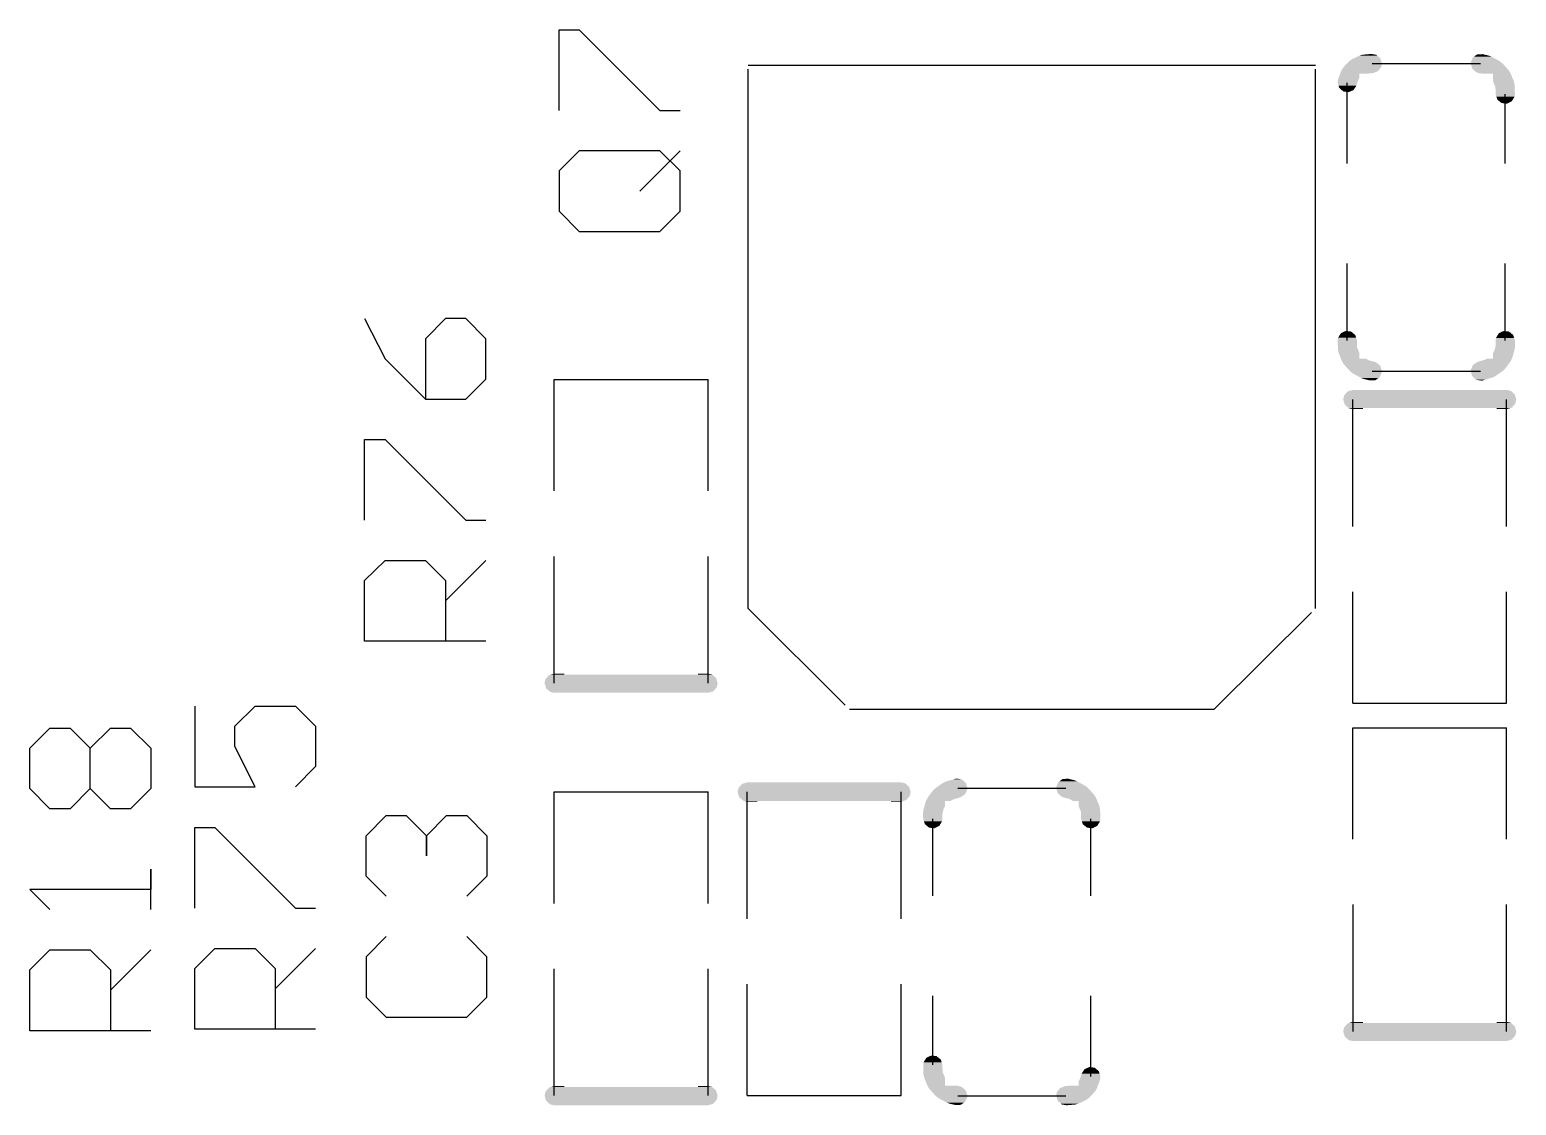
# Model space of a CAD drawing. Extents: x 0 to 3.48, y -0.08 to 2.34.
# Drawn here: x 2.0631 to 2.4497, y 1.2769 to 1.5567 of the extents above; entities that cross this region are included whole.
import ezdxf

# ---------------------------------------------------------------- set-up
doc = ezdxf.new("R2010")
doc.units = 0
doc.layers.add('GTO', color=7, linetype='Continuous')

msp = doc.modelspace()

# ---------------------------------------------------------------- linework, layer by layer
at = {"layer": 'GTO'}
for points in [[(2.2008, 1.5357), (2.2008, 1.5567), (2.206, 1.5567), (2.227, 1.5357), (2.2323, 1.5357)], [(2.24992, 1.54747), (2.39749, 1.54747)], [(2.24992, 1.40611), (2.24992, 1.54642)], [(2.39749, 1.40611), (2.39749, 1.54642)], [(2.41225, 1.54792), (2.44036, 1.54792)], [(2.40576, 1.52191), (2.40576, 1.54291)], [(2.44684, 1.52191), (2.44684, 1.53991)], [(2.227, 1.5252), (2.206, 1.5252), (2.2008, 1.52), (2.2008, 1.5095), (2.206, 1.5042), (2.227, 1.5042), (2.2323, 1.5095), (2.2323, 1.52)], [(2.2218, 1.5147), (2.2323, 1.5252)], [(2.2323, 1.52), (2.227, 1.5252)], [(2.40576, 1.47589), (2.40576, 1.4959)], [(2.44684, 1.47589), (2.44684, 1.4959)], [(2.1502, 1.4816), (2.1555, 1.4711), (2.166, 1.4606), (2.1765, 1.4606), (2.1817, 1.4658), (2.1817, 1.4763), (2.1765, 1.4816), (2.1712, 1.4816), (2.166, 1.4763), (2.166, 1.4606)], [(2.1995, 1.4367), (2.1995, 1.4657)], [(2.1995, 1.4657), (2.2395, 1.4657)], [(2.2395, 1.4367), (2.2395, 1.4657)], [(2.41225, 1.46789), (2.44036, 1.46789)], [(2.4072, 1.4275), (2.4072, 1.4605)], [(2.4472, 1.4275), (2.4472, 1.4605)], [(2.1502, 1.4291), (2.1502, 1.4501), (2.1555, 1.4501), (2.1765, 1.4291), (2.1817, 1.4291)], [(2.1995, 1.3867), (2.1995, 1.4197)], [(2.2395, 1.3867), (2.2395, 1.4197)], [(2.1817, 1.3976), (2.1502, 1.3976), (2.1502, 1.4134), (2.1555, 1.4186), (2.166, 1.4186), (2.1712, 1.4134), (2.1712, 1.3976)], [(2.1712, 1.4081), (2.1817, 1.4186)], [(2.4072, 1.3815), (2.4072, 1.4105)], [(2.4472, 1.3815), (2.4472, 1.4105)], [(2.24992, 1.40611), (2.27521, 1.38098)], [(2.37114, 1.37993), (2.39644, 1.40506)], [(2.106, 1.3807), (2.106, 1.3597), (2.1217, 1.3597), (2.1164, 1.3702), (2.1164, 1.3755), (2.1217, 1.3807), (2.1322, 1.3807), (2.1374, 1.3755), (2.1374, 1.365), (2.1322, 1.3597)], [(2.4072, 1.3815), (2.4472, 1.3815)], [(2.27627, 1.37993), (2.37114, 1.37993)], [(2.0683, 1.354), (2.0631, 1.3593), (2.0631, 1.3698), (2.0683, 1.375), (2.0736, 1.375), (2.0788, 1.3698), (2.0841, 1.375), (2.0893, 1.375), (2.0946, 1.3698), (2.0946, 1.3593), (2.0893, 1.354), (2.0841, 1.354), (2.0788, 1.3593), (2.0736, 1.354), (2.0683, 1.354)], [(2.4072, 1.3461), (2.4072, 1.3751)], [(2.4072, 1.3751), (2.4472, 1.3751)], [(2.4472, 1.3461), (2.4472, 1.3751)], [(2.0788, 1.3593), (2.0788, 1.3698)], [(2.1995, 1.3584), (2.2395, 1.3584)], [(2.1995, 1.3294), (2.1995, 1.3584)], [(2.2395, 1.3294), (2.2395, 1.3584)], [(2.2497, 1.3254), (2.2497, 1.3584)], [(2.2897, 1.3254), (2.2897, 1.3584)], [(2.30445, 1.35942), (2.33256, 1.35942)], [(2.1558, 1.3313), (2.1506, 1.3365), (2.1506, 1.347), (2.1558, 1.3523), (2.161, 1.3523), (2.1663, 1.347), (2.1663, 1.3418), (2.1663, 1.347), (2.1715, 1.3523), (2.1768, 1.3523), (2.182, 1.347), (2.182, 1.3365), (2.1768, 1.3313)], [(2.29796, 1.3314), (2.29796, 1.35141)], [(2.33904, 1.3314), (2.33904, 1.35141)], [(2.106, 1.3282), (2.106, 1.3492), (2.1112, 1.3492), (2.1322, 1.3282), (2.1374, 1.3282)], [(2.0946, 1.3278), (2.0946, 1.3383), (2.0946, 1.333), (2.0631, 1.333), (2.0683, 1.3278)], [(2.4072, 1.3291), (2.4072, 1.2961)], [(2.4472, 1.2961), (2.4472, 1.3291)], [(2.1558, 1.3208), (2.1506, 1.3155), (2.1506, 1.305), (2.1558, 1.2998), (2.1768, 1.2998), (2.182, 1.305), (2.182, 1.3155), (2.1768, 1.3208)], [(2.0946, 1.2963), (2.0631, 1.2963), (2.0631, 1.3121), (2.0683, 1.3173), (2.0788, 1.3173), (2.0841, 1.3121), (2.0841, 1.2963)], [(2.0841, 1.3068), (2.0946, 1.3173)], [(2.1374, 1.2967), (2.106, 1.2967), (2.106, 1.3125), (2.1112, 1.3177), (2.1217, 1.3177), (2.1269, 1.3125), (2.1269, 1.2967)], [(2.1269, 1.3072), (2.1374, 1.3177)], [(2.1995, 1.2794), (2.1995, 1.3124)], [(2.2395, 1.2794), (2.2395, 1.3124)], [(2.2497, 1.2794), (2.2497, 1.3084)], [(2.2897, 1.2794), (2.2897, 1.3084)], [(2.29796, 1.28739), (2.29796, 1.3054)], [(2.33904, 1.28439), (2.33904, 1.3054)], [(2.2497, 1.2794), (2.2897, 1.2794)], [(2.30445, 1.27938), (2.33256, 1.27938)]]:
    msp.add_lwpolyline(points, dxfattribs=at)
for points in [[(2.40977, 1.5502), (2.41202, 1.5504), (2.41322, 1.5502), (2.41202, 1.5504)], [(2.43907, 1.54995), (2.43954, 1.55028), (2.4426, 1.54995), (2.44122, 1.55028)], [(2.43954, 1.55028), (2.44094, 1.55035), (2.44122, 1.55028), (2.44094, 1.55035)], [(2.40418, 1.54602), (2.40469, 1.54685), (2.41384, 1.54602), (2.41444, 1.54685)], [(2.40469, 1.54685), (2.40489, 1.54707), (2.41444, 1.54685), (2.4146, 1.54707)], [(2.40489, 1.54707), (2.40567, 1.54792), (2.4146, 1.54707), (2.41475, 1.54792)], [(2.40567, 1.54792), (2.40616, 1.54844), (2.41475, 1.54792), (2.41459, 1.54844)], [(2.40616, 1.54844), (2.40691, 1.54899), (2.41459, 1.54844), (2.41443, 1.54899)], [(2.40691, 1.54899), (2.40746, 1.54926), (2.41443, 1.54899), (2.41436, 1.54926)], [(2.40746, 1.54926), (2.40891, 1.54996), (2.41436, 1.54926), (2.41356, 1.54996)], [(2.40891, 1.54996), (2.40972, 1.55018), (2.41356, 1.54996), (2.4133, 1.55018)], [(2.40972, 1.55018), (2.40977, 1.5502), (2.4133, 1.55018), (2.41322, 1.5502)], [(2.43786, 1.54799), (2.43787, 1.54817), (2.44607, 1.54799), (2.44583, 1.54817)], [(2.43786, 1.54792), (2.43786, 1.54799), (2.44614, 1.54792), (2.44607, 1.54799)], [(2.43825, 1.54657), (2.43786, 1.54792), (2.44736, 1.54657), (2.44614, 1.54792)], [(2.43787, 1.54817), (2.438, 1.5485), (2.44583, 1.54817), (2.44542, 1.5485)], [(2.438, 1.5485), (2.4384, 1.54947), (2.44542, 1.5485), (2.44365, 1.54947)], [(2.4387, 1.54618), (2.43825, 1.54657), (2.44772, 1.54618), (2.44736, 1.54657)], [(2.4384, 1.54947), (2.43874, 1.54971), (2.44365, 1.54947), (2.44322, 1.54971)], [(2.43874, 1.54971), (2.43907, 1.54995), (2.44322, 1.54971), (2.4426, 1.54995)], [(2.40326, 1.54291), (2.40328, 1.54322), (2.40836, 1.54291), (2.40847, 1.54322)], [(2.40336, 1.54258), (2.40326, 1.54291), (2.40824, 1.54258), (2.40836, 1.54291)], [(2.40328, 1.54322), (2.40331, 1.54348), (2.40847, 1.54322), (2.40857, 1.54348)], [(2.40331, 1.54348), (2.40339, 1.54382), (2.40857, 1.54348), (2.40869, 1.54382)], [(2.40348, 1.54217), (2.40336, 1.54258), (2.40815, 1.54217), (2.40824, 1.54258)], [(2.40339, 1.54382), (2.40345, 1.54404), (2.4087, 1.54382), (2.4089, 1.54404)], [(2.40339, 1.54382), (2.40339, 1.54382), (2.40869, 1.54382), (2.4087, 1.54382)], [(2.40345, 1.54404), (2.40346, 1.54407), (2.4089, 1.54404), (2.40893, 1.54407)], [(2.40346, 1.54407), (2.4039, 1.54527), (2.40893, 1.54407), (2.40893, 1.54527)], [(2.4039, 1.54528), (2.40396, 1.54543), (2.41086, 1.54528), (2.41248, 1.54543)], [(2.40396, 1.54543), (2.40415, 1.54594), (2.41248, 1.54543), (2.41378, 1.54594)], [(2.40415, 1.54594), (2.40418, 1.54602), (2.41378, 1.54594), (2.41384, 1.54602)], [(2.4393, 1.54565), (2.4387, 1.54618), (2.44805, 1.54565), (2.44772, 1.54618)], [(2.43977, 1.54548), (2.4393, 1.54565), (2.44815, 1.54548), (2.44805, 1.54565)], [(2.43994, 1.54544), (2.43977, 1.54548), (2.44818, 1.54544), (2.44815, 1.54548)], [(2.44064, 1.54528), (2.43994, 1.54544), (2.44825, 1.54528), (2.44818, 1.54544)], [(2.44368, 1.54323), (2.44368, 1.54527), (2.44909, 1.54323), (2.44825, 1.54527)], [(2.44368, 1.54319), (2.44368, 1.54323), (2.4491, 1.54319), (2.44909, 1.54323)], [(2.44372, 1.54314), (2.44368, 1.54319), (2.44911, 1.54314), (2.4491, 1.54319)], [(2.44404, 1.54235), (2.44372, 1.54314), (2.44928, 1.54235), (2.44911, 1.54314)], [(2.40365, 1.54157), (2.40348, 1.54217), (2.40775, 1.54157), (2.40815, 1.54217)], [(2.4043, 1.541), (2.40365, 1.54157), (2.40737, 1.541), (2.40775, 1.54157)], [(2.40471, 1.54065), (2.4043, 1.541), (2.40657, 1.54065), (2.40737, 1.541)], [(2.40609, 1.54044), (2.40471, 1.54065), (2.40609, 1.54044), (2.40657, 1.54065)], [(2.44407, 1.5423), (2.44404, 1.54235), (2.44928, 1.5423), (2.44928, 1.54235)], [(2.44429, 1.54176), (2.44407, 1.5423), (2.44929, 1.54176), (2.44928, 1.5423)], [(2.44429, 1.54175), (2.44429, 1.54176), (2.44929, 1.54175), (2.44929, 1.54176)], [(2.44434, 1.53998), (2.44429, 1.54175), (2.44934, 1.53998), (2.44929, 1.54175)], [(2.44434, 1.53991), (2.44434, 1.53998), (2.44934, 1.53991), (2.44934, 1.53998)], [(2.44435, 1.53984), (2.44434, 1.53991), (2.44933, 1.53984), (2.44934, 1.53991)], [(2.44453, 1.53927), (2.44435, 1.53984), (2.44925, 1.53927), (2.44933, 1.53984)], [(2.44478, 1.53851), (2.44453, 1.53927), (2.44879, 1.53851), (2.44925, 1.53927)], [(2.44532, 1.53807), (2.44478, 1.53851), (2.44852, 1.53807), (2.44879, 1.53851)], [(2.44587, 1.53763), (2.44532, 1.53807), (2.4476, 1.53763), (2.44852, 1.53807)], [(2.44726, 1.53746), (2.44587, 1.53763), (2.44726, 1.53746), (2.4476, 1.53763)], [(2.40335, 1.47656), (2.40381, 1.47729), (2.40807, 1.47656), (2.40783, 1.47729)], [(2.40381, 1.47729), (2.40409, 1.47774), (2.40783, 1.47729), (2.40727, 1.47774)], [(2.40409, 1.47774), (2.405, 1.47818), (2.40727, 1.47774), (2.40675, 1.47818)], [(2.405, 1.47818), (2.40536, 1.47835), (2.40675, 1.47818), (2.40536, 1.47835)], [(2.44443, 1.47654), (2.4449, 1.4773), (2.44915, 1.47654), (2.4489, 1.4773)], [(2.4449, 1.4773), (2.44517, 1.47773), (2.4489, 1.4773), (2.44837, 1.47773)], [(2.44517, 1.47773), (2.44609, 1.47818), (2.44837, 1.47773), (2.44782, 1.47818)], [(2.44609, 1.47818), (2.44643, 1.47834), (2.44782, 1.47818), (2.44643, 1.47834)], [(2.40326, 1.47589), (2.40327, 1.47596), (2.40826, 1.47589), (2.40826, 1.47596)], [(2.40326, 1.47582), (2.40326, 1.47589), (2.40826, 1.47582), (2.40826, 1.47589)], [(2.40331, 1.47405), (2.40326, 1.47582), (2.40831, 1.47405), (2.40826, 1.47582)], [(2.40327, 1.47596), (2.40335, 1.47656), (2.40826, 1.47596), (2.40807, 1.47656)], [(2.40333, 1.47351), (2.40331, 1.47405), (2.40854, 1.47351), (2.40831, 1.47405)], [(2.40333, 1.47345), (2.40333, 1.47351), (2.40856, 1.47345), (2.40854, 1.47351)], [(2.4035, 1.47266), (2.40333, 1.47345), (2.40888, 1.47266), (2.40856, 1.47345)], [(2.44368, 1.4727), (2.44397, 1.4731), (2.44904, 1.4727), (2.44916, 1.4731)], [(2.44397, 1.47311), (2.44412, 1.47364), (2.44916, 1.47311), (2.4493, 1.47364)], [(2.44397, 1.4731), (2.44397, 1.47311), (2.44916, 1.4731), (2.44916, 1.47311)], [(2.44412, 1.47364), (2.4443, 1.4743), (2.4493, 1.47364), (2.44939, 1.4743)], [(2.4443, 1.4743), (2.44432, 1.47438), (2.44939, 1.4743), (2.44939, 1.47438)], [(2.44432, 1.47438), (2.44438, 1.4746), (2.44939, 1.47438), (2.44939, 1.4746)], [(2.44434, 1.47589), (2.44435, 1.47597), (2.44935, 1.47589), (2.44934, 1.47597)], [(2.44435, 1.47581), (2.44434, 1.47589), (2.44935, 1.47581), (2.44935, 1.47589)], [(2.44435, 1.47597), (2.44443, 1.47654), (2.44934, 1.47597), (2.44915, 1.47654)], [(2.44438, 1.47461), (2.44435, 1.47581), (2.44939, 1.47461), (2.44935, 1.47581)], [(2.44438, 1.4746), (2.44438, 1.47461), (2.44939, 1.4746), (2.44939, 1.47461)], [(2.40351, 1.47261), (2.4035, 1.47266), (2.40893, 1.47261), (2.40888, 1.47266)], [(2.40352, 1.47257), (2.40351, 1.47261), (2.40893, 1.47257), (2.40893, 1.47261)], [(2.40411, 1.47113), (2.40352, 1.47257), (2.40893, 1.47113), (2.40893, 1.47257)], [(2.40411, 1.47112), (2.40411, 1.47113), (2.41061, 1.47112), (2.41061, 1.47113)], [(2.40431, 1.47064), (2.40411, 1.47112), (2.4115, 1.47064), (2.41061, 1.47112)], [(2.40443, 1.47035), (2.40431, 1.47064), (2.41267, 1.47035), (2.4115, 1.47064)], [(2.40445, 1.47032), (2.40443, 1.47035), (2.41283, 1.47032), (2.41267, 1.47035)], [(2.40455, 1.47015), (2.40445, 1.47032), (2.4133, 1.47015), (2.41283, 1.47032)], [(2.40489, 1.46962), (2.40455, 1.47015), (2.41391, 1.46962), (2.4133, 1.47015)], [(2.40525, 1.46923), (2.40489, 1.46962), (2.41436, 1.46923), (2.41391, 1.46962)], [(2.40647, 1.46789), (2.40525, 1.46923), (2.41475, 1.46789), (2.41436, 1.46923)], [(2.43803, 1.46858), (2.43847, 1.46952), (2.44687, 1.46858), (2.44755, 1.46952)], [(2.43847, 1.46952), (2.43965, 1.47028), (2.44755, 1.46952), (2.4481, 1.47028)], [(2.43965, 1.47028), (2.44055, 1.47055), (2.4481, 1.47028), (2.44829, 1.47055)], [(2.44055, 1.47055), (2.44169, 1.47089), (2.44829, 1.47055), (2.44845, 1.47089)], [(2.4417, 1.47089), (2.44203, 1.47112), (2.44845, 1.47089), (2.44856, 1.47112)], [(2.44203, 1.47112), (2.44203, 1.47113), (2.44856, 1.47112), (2.44856, 1.47113)], [(2.44367, 1.47113), (2.44368, 1.47113), (2.44856, 1.47113), (2.44857, 1.47113)], [(2.44368, 1.47134), (2.44368, 1.4727), (2.44867, 1.47134), (2.44904, 1.4727)], [(2.44368, 1.47113), (2.44368, 1.47134), (2.44857, 1.47113), (2.44867, 1.47134)], [(2.40654, 1.46781), (2.40647, 1.46789), (2.41474, 1.46781), (2.41475, 1.46789)], [(2.40677, 1.46763), (2.40654, 1.46781), (2.41473, 1.46763), (2.41474, 1.46781)], [(2.40719, 1.4673), (2.40677, 1.46763), (2.4146, 1.4673), (2.41473, 1.46763)], [(2.40895, 1.46633), (2.40719, 1.4673), (2.4142, 1.46633), (2.4146, 1.4673)], [(2.40939, 1.46609), (2.40895, 1.46633), (2.41387, 1.46609), (2.4142, 1.46633)], [(2.41001, 1.46585), (2.40939, 1.46609), (2.41353, 1.46585), (2.41387, 1.46609)], [(2.41139, 1.46552), (2.41001, 1.46585), (2.41306, 1.46552), (2.41353, 1.46585)], [(2.41166, 1.46545), (2.41139, 1.46552), (2.41166, 1.46545), (2.41306, 1.46552)], [(2.43786, 1.46799), (2.43788, 1.46825), (2.44627, 1.46799), (2.44654, 1.46825)], [(2.43786, 1.46789), (2.43786, 1.46799), (2.44613, 1.46789), (2.44627, 1.46799)], [(2.43824, 1.46656), (2.43786, 1.46789), (2.44423, 1.46656), (2.44613, 1.46789)], [(2.43788, 1.46825), (2.43803, 1.46858), (2.44654, 1.46825), (2.44687, 1.46858)], [(2.43825, 1.46654), (2.43824, 1.46656), (2.44419, 1.46654), (2.44423, 1.46656)], [(2.43863, 1.46621), (2.43825, 1.46654), (2.44351, 1.46621), (2.44419, 1.46654)], [(2.4393, 1.46562), (2.43863, 1.46621), (2.44151, 1.46562), (2.44351, 1.46621)], [(2.44015, 1.46549), (2.4393, 1.46562), (2.44107, 1.46549), (2.44151, 1.46562)], [(2.44069, 1.46541), (2.44015, 1.46549), (2.44069, 1.46541), (2.44107, 1.46549)], [(2.4047, 1.4605), (2.40494, 1.46155), (2.4497, 1.4605), (2.44939, 1.46155)], [(2.40494, 1.46155), (2.40519, 1.46184), (2.44939, 1.46155), (2.44931, 1.46184)], [(2.40519, 1.46184), (2.40586, 1.46261), (2.44931, 1.46184), (2.44844, 1.46261)], [(2.40586, 1.46261), (2.4064, 1.46277), (2.44844, 1.46261), (2.44826, 1.46277)], [(2.4064, 1.46277), (2.4072, 1.463), (2.44826, 1.46277), (2.4472, 1.463)], [(2.40501, 1.45945), (2.4047, 1.4605), (2.44947, 1.45945), (2.4497, 1.4605)], [(2.40509, 1.45916), (2.40501, 1.45945), (2.44922, 1.45916), (2.44947, 1.45945)], [(2.40597, 1.45839), (2.40509, 1.45916), (2.44855, 1.45839), (2.44922, 1.45916)], [(2.4061, 1.45827), (2.40597, 1.45839), (2.44814, 1.45827), (2.44855, 1.45839)], [(2.40611, 1.45827), (2.4061, 1.45827), (2.40983, 1.45827), (2.40984, 1.45827)], [(2.40615, 1.45823), (2.40611, 1.45827), (2.40983, 1.45823), (2.40983, 1.45827)], [(2.4072, 1.458), (2.40615, 1.45823), (2.40983, 1.458), (2.40983, 1.45823)], [(2.44458, 1.45827), (2.44457, 1.45827), (2.44812, 1.45827), (2.44814, 1.45827)], [(2.44458, 1.458), (2.44458, 1.45827), (2.4472, 1.458), (2.44812, 1.45827)], [(2.19724, 1.38775), (2.19749, 1.38804), (2.24169, 1.38775), (2.24161, 1.38804)], [(2.19749, 1.38804), (2.19816, 1.38881), (2.24161, 1.38804), (2.24074, 1.38881)], [(2.19816, 1.38881), (2.19856, 1.38892), (2.24074, 1.38881), (2.2406, 1.38892)], [(2.19856, 1.38892), (2.19856, 1.38893), (2.23687, 1.38892), (2.20213, 1.38893)], [(2.19859, 1.38893), (2.1995, 1.3892), (2.20213, 1.38893), (2.20213, 1.3892)], [(2.1995, 1.3892), (2.1995, 1.3892), (2.20213, 1.3892), (2.1995, 1.3892)], [(2.23687, 1.38892), (2.23688, 1.38893), (2.2406, 1.38892), (2.24059, 1.38893)], [(2.23688, 1.38897), (2.23688, 1.3892), (2.24056, 1.38897), (2.2395, 1.3892)], [(2.23688, 1.38893), (2.23688, 1.38897), (2.24059, 1.38893), (2.24056, 1.38897)], [(2.197, 1.3867), (2.19724, 1.38775), (2.242, 1.3867), (2.24169, 1.38775)], [(2.19731, 1.38565), (2.197, 1.3867), (2.24177, 1.38565), (2.242, 1.3867)], [(2.19739, 1.38536), (2.19731, 1.38565), (2.24152, 1.38536), (2.24177, 1.38565)], [(2.19827, 1.38459), (2.19739, 1.38536), (2.24085, 1.38459), (2.24152, 1.38536)], [(2.19845, 1.38443), (2.19827, 1.38459), (2.2403, 1.38443), (2.24085, 1.38459)], [(2.1995, 1.3842), (2.19845, 1.38443), (2.2395, 1.3842), (2.2403, 1.38443)], [(2.2489, 1.36067), (2.2497, 1.3609), (2.29076, 1.36067), (2.2897, 1.3609)], [(2.30061, 1.36076), (2.3013, 1.36109), (2.30656, 1.36076), (2.30618, 1.36109)], [(2.3013, 1.36109), (2.3033, 1.36168), (2.30618, 1.36109), (2.3055, 1.36168)], [(2.3033, 1.36168), (2.30374, 1.36181), (2.3055, 1.36168), (2.30465, 1.36181)], [(2.30374, 1.36181), (2.30412, 1.36189), (2.30465, 1.36181), (2.30412, 1.36189)], [(2.3302, 1.36), (2.3306, 1.36097), (2.33762, 1.36), (2.33585, 1.36097)], [(2.3306, 1.36097), (2.33094, 1.36121), (2.33585, 1.36097), (2.33542, 1.36121)], [(2.33094, 1.36121), (2.33127, 1.36145), (2.33542, 1.36121), (2.3348, 1.36145)], [(2.33127, 1.36145), (2.33174, 1.36178), (2.3348, 1.36145), (2.33342, 1.36178)], [(2.33174, 1.36178), (2.33314, 1.36185), (2.33342, 1.36178), (2.33314, 1.36185)], [(2.2472, 1.3584), (2.24744, 1.35945), (2.2922, 1.3584), (2.29189, 1.35945)], [(2.24751, 1.35735), (2.2472, 1.3584), (2.29197, 1.35735), (2.2922, 1.3584)], [(2.24744, 1.35945), (2.24769, 1.35974), (2.29189, 1.35945), (2.29181, 1.35974)], [(2.24759, 1.35706), (2.24751, 1.35735), (2.29172, 1.35706), (2.29197, 1.35735)], [(2.24847, 1.35629), (2.24759, 1.35706), (2.29105, 1.35629), (2.29172, 1.35706)], [(2.24769, 1.35974), (2.24836, 1.36051), (2.29181, 1.35974), (2.29094, 1.36051)], [(2.24836, 1.36051), (2.2489, 1.36067), (2.29094, 1.36051), (2.29076, 1.36067)], [(2.29652, 1.35675), (2.29671, 1.35702), (2.30426, 1.35675), (2.30516, 1.35702)], [(2.29671, 1.35702), (2.29725, 1.35778), (2.30516, 1.35702), (2.30634, 1.35778)], [(2.29725, 1.35778), (2.29794, 1.35872), (2.30634, 1.35778), (2.30677, 1.35872)], [(2.29794, 1.35872), (2.29826, 1.35905), (2.30677, 1.35872), (2.30692, 1.35905)], [(2.29826, 1.35905), (2.29853, 1.35931), (2.30692, 1.35905), (2.30694, 1.35931)], [(2.29853, 1.35931), (2.29868, 1.35942), (2.30694, 1.35931), (2.30695, 1.35942)], [(2.29868, 1.35942), (2.30058, 1.36074), (2.30695, 1.35942), (2.30656, 1.36074)], [(2.30058, 1.36074), (2.30061, 1.36076), (2.30656, 1.36074), (2.30656, 1.36076)], [(2.33006, 1.35949), (2.33007, 1.35967), (2.33827, 1.35949), (2.33803, 1.35967)], [(2.33006, 1.35942), (2.33006, 1.35949), (2.33834, 1.35942), (2.33827, 1.35949)], [(2.33045, 1.35807), (2.33006, 1.35942), (2.33956, 1.35807), (2.33834, 1.35942)], [(2.33007, 1.35967), (2.3302, 1.36), (2.33803, 1.35967), (2.33762, 1.36)], [(2.3309, 1.35768), (2.33045, 1.35807), (2.33992, 1.35768), (2.33956, 1.35807)], [(2.3315, 1.35715), (2.3309, 1.35768), (2.34025, 1.35715), (2.33992, 1.35768)], [(2.33197, 1.35698), (2.3315, 1.35715), (2.34035, 1.35698), (2.34025, 1.35715)], [(2.33214, 1.35695), (2.33197, 1.35698), (2.34038, 1.35695), (2.34035, 1.35698)], [(2.24865, 1.35613), (2.24847, 1.35629), (2.2905, 1.35613), (2.29105, 1.35629)], [(2.24891, 1.35607), (2.24865, 1.35613), (2.2903, 1.35607), (2.2905, 1.35613)], [(2.2497, 1.3559), (2.24895, 1.35607), (2.25233, 1.3559), (2.25233, 1.35607)], [(2.28708, 1.35607), (2.28707, 1.35607), (2.29027, 1.35607), (2.2903, 1.35607)], [(2.28708, 1.3559), (2.28708, 1.35607), (2.2897, 1.3559), (2.29027, 1.35607)], [(2.29541, 1.35299), (2.2955, 1.35366), (2.3005, 1.35299), (2.30069, 1.35366)], [(2.2955, 1.35366), (2.29565, 1.35419), (2.30069, 1.35366), (2.30084, 1.35419)], [(2.29565, 1.35419), (2.29576, 1.3546), (2.30084, 1.35419), (2.30113, 1.3546)], [(2.29576, 1.3546), (2.29614, 1.35595), (2.30113, 1.3546), (2.30113, 1.35595)], [(2.29614, 1.35596), (2.29619, 1.35607), (2.30113, 1.35596), (2.30113, 1.35607)], [(2.29614, 1.35595), (2.29614, 1.35596), (2.30113, 1.35595), (2.30113, 1.35596)], [(2.29619, 1.35608), (2.29635, 1.35641), (2.30263, 1.35608), (2.30311, 1.35641)], [(2.29619, 1.35607), (2.29619, 1.35608), (2.30263, 1.35607), (2.30263, 1.35608)], [(2.29635, 1.35641), (2.29652, 1.35675), (2.30311, 1.35641), (2.30426, 1.35675)], [(2.3333, 1.35666), (2.33214, 1.35695), (2.3405, 1.35666), (2.34038, 1.35695)], [(2.33438, 1.35608), (2.33331, 1.35666), (2.34074, 1.35608), (2.3405, 1.35666)], [(2.33438, 1.35607), (2.33438, 1.35608), (2.34074, 1.35607), (2.34074, 1.35608)], [(2.33588, 1.35473), (2.33588, 1.35607), (2.34129, 1.35473), (2.34074, 1.35607)], [(2.33588, 1.35469), (2.33588, 1.35473), (2.3413, 1.35469), (2.34129, 1.35473)], [(2.33592, 1.35464), (2.33588, 1.35469), (2.34131, 1.35464), (2.3413, 1.35469)], [(2.33624, 1.35385), (2.33592, 1.35464), (2.34147, 1.35385), (2.34131, 1.35464)], [(2.33627, 1.3538), (2.33624, 1.35385), (2.34148, 1.3538), (2.34147, 1.35385)], [(2.33649, 1.35326), (2.33627, 1.3538), (2.34149, 1.35326), (2.34148, 1.3538)], [(2.33649, 1.35325), (2.33649, 1.35326), (2.34149, 1.35325), (2.34149, 1.35326)], [(2.33654, 1.35148), (2.33649, 1.35325), (2.34154, 1.35148), (2.34149, 1.35325)], [(2.29541, 1.35292), (2.29541, 1.35299), (2.30048, 1.35292), (2.3005, 1.35299)], [(2.29542, 1.3527), (2.29541, 1.35292), (2.30042, 1.3527), (2.30048, 1.35292)], [(2.29542, 1.35269), (2.29542, 1.3527), (2.30042, 1.35269), (2.30042, 1.3527)], [(2.29546, 1.35149), (2.29542, 1.35269), (2.30046, 1.35149), (2.30042, 1.35269)], [(2.29546, 1.35141), (2.29546, 1.35149), (2.30046, 1.35141), (2.30046, 1.35149)], [(2.29546, 1.35133), (2.29546, 1.35141), (2.30045, 1.35133), (2.30046, 1.35141)], [(2.29565, 1.35076), (2.29546, 1.35133), (2.30037, 1.35076), (2.30045, 1.35133)], [(2.2959, 1.35), (2.29565, 1.35076), (2.29991, 1.35), (2.30037, 1.35076)], [(2.29644, 1.34957), (2.2959, 1.35), (2.29964, 1.34957), (2.29991, 1.35)], [(2.29699, 1.34912), (2.29644, 1.34957), (2.29871, 1.34912), (2.29964, 1.34957)], [(2.33654, 1.35141), (2.33654, 1.35148), (2.34154, 1.35141), (2.34154, 1.35148)], [(2.33655, 1.35134), (2.33654, 1.35141), (2.34153, 1.35134), (2.34154, 1.35141)], [(2.33673, 1.35077), (2.33655, 1.35134), (2.34145, 1.35077), (2.34153, 1.35134)], [(2.33698, 1.35001), (2.33673, 1.35077), (2.34099, 1.35001), (2.34145, 1.35077)], [(2.33752, 1.34957), (2.33698, 1.35001), (2.34072, 1.34957), (2.34099, 1.35001)], [(2.33807, 1.34913), (2.33752, 1.34957), (2.3398, 1.34913), (2.34072, 1.34957)], [(2.29838, 1.34896), (2.29699, 1.34912), (2.29838, 1.34896), (2.29871, 1.34912)], [(2.33946, 1.34896), (2.33807, 1.34913), (2.33946, 1.34896), (2.3398, 1.34913)], [(2.4047, 1.2961), (2.40494, 1.29715), (2.4497, 1.2961), (2.44939, 1.29715)], [(2.40501, 1.29505), (2.4047, 1.2961), (2.44947, 1.29505), (2.4497, 1.2961)], [(2.40494, 1.29715), (2.40519, 1.29744), (2.44939, 1.29715), (2.44931, 1.29744)], [(2.40519, 1.29744), (2.40586, 1.29821), (2.44931, 1.29744), (2.44844, 1.29821)], [(2.40586, 1.29821), (2.40626, 1.29833), (2.44844, 1.29821), (2.4483, 1.29833)], [(2.40626, 1.29833), (2.40626, 1.29833), (2.44457, 1.29833), (2.40983, 1.29833)], [(2.40629, 1.29833), (2.4072, 1.2986), (2.40983, 1.29833), (2.40983, 1.2986)], [(2.4072, 1.2986), (2.4072, 1.2986), (2.40983, 1.2986), (2.4072, 1.2986)], [(2.44457, 1.29833), (2.44458, 1.29833), (2.4483, 1.29833), (2.44829, 1.29833)], [(2.44458, 1.29837), (2.44458, 1.2986), (2.44826, 1.29837), (2.4472, 1.2986)], [(2.44458, 1.29833), (2.44458, 1.29837), (2.44829, 1.29833), (2.44826, 1.29837)], [(2.40509, 1.29476), (2.40501, 1.29505), (2.44922, 1.29476), (2.44947, 1.29505)], [(2.40597, 1.29399), (2.40509, 1.29476), (2.44855, 1.29399), (2.44922, 1.29476)], [(2.40615, 1.29383), (2.40597, 1.29399), (2.448, 1.29383), (2.44855, 1.29399)], [(2.4072, 1.2936), (2.40615, 1.29383), (2.4472, 1.2936), (2.448, 1.29383)], [(2.29546, 1.28739), (2.29547, 1.28746), (2.30046, 1.28739), (2.30046, 1.28746)], [(2.29546, 1.28732), (2.29546, 1.28739), (2.30046, 1.28732), (2.30046, 1.28739)], [(2.29547, 1.28746), (2.29555, 1.28806), (2.30046, 1.28746), (2.30027, 1.28806)], [(2.29555, 1.28806), (2.29601, 1.28879), (2.30027, 1.28806), (2.30003, 1.28879)], [(2.29601, 1.28879), (2.29629, 1.28924), (2.30003, 1.28879), (2.29947, 1.28924)], [(2.29629, 1.28924), (2.2972, 1.28968), (2.29947, 1.28924), (2.29895, 1.28968)], [(2.2972, 1.28968), (2.29756, 1.28985), (2.29895, 1.28968), (2.29756, 1.28985)], [(2.29551, 1.28555), (2.29546, 1.28732), (2.30051, 1.28555), (2.30046, 1.28732)], [(2.29553, 1.28501), (2.29551, 1.28555), (2.30074, 1.28501), (2.30051, 1.28555)], [(2.29553, 1.28495), (2.29553, 1.28501), (2.30076, 1.28495), (2.30074, 1.28501)], [(2.2957, 1.28416), (2.29553, 1.28495), (2.30108, 1.28416), (2.30076, 1.28495)], [(2.29571, 1.28411), (2.2957, 1.28416), (2.30113, 1.28411), (2.30108, 1.28416)], [(2.29572, 1.28407), (2.29571, 1.28411), (2.30113, 1.28407), (2.30113, 1.28411)], [(2.29655, 1.28203), (2.29572, 1.28407), (2.30113, 1.28203), (2.30113, 1.28407)], [(2.33611, 1.28348), (2.33624, 1.28382), (2.34141, 1.28348), (2.34149, 1.28382)], [(2.33624, 1.28382), (2.33633, 1.28408), (2.34149, 1.28382), (2.34153, 1.28408)], [(2.33633, 1.28408), (2.33644, 1.28439), (2.34153, 1.28408), (2.34154, 1.28439)], [(2.33644, 1.28439), (2.33657, 1.28472), (2.34154, 1.28439), (2.34145, 1.28472)], [(2.33657, 1.28472), (2.33666, 1.28513), (2.34145, 1.28472), (2.34133, 1.28513)], [(2.33666, 1.28513), (2.33706, 1.28573), (2.34133, 1.28513), (2.34115, 1.28573)], [(2.33706, 1.28573), (2.33743, 1.28629), (2.34115, 1.28573), (2.34051, 1.28629)], [(2.33743, 1.28629), (2.33824, 1.28665), (2.34051, 1.28629), (2.34009, 1.28665)], [(2.33824, 1.28665), (2.33871, 1.28686), (2.34009, 1.28665), (2.33871, 1.28686)], [(2.197, 1.2794), (2.19724, 1.28045), (2.242, 1.2794), (2.24169, 1.28045)], [(2.19724, 1.28045), (2.19749, 1.28074), (2.24169, 1.28045), (2.24161, 1.28074)], [(2.19749, 1.28074), (2.19816, 1.28151), (2.24161, 1.28074), (2.24074, 1.28151)], [(2.19816, 1.28151), (2.19856, 1.28163), (2.24074, 1.28151), (2.2406, 1.28163)], [(2.19856, 1.28163), (2.19856, 1.28163), (2.23687, 1.28163), (2.20213, 1.28163)], [(2.19859, 1.28163), (2.1995, 1.2819), (2.20213, 1.28163), (2.20213, 1.2819)], [(2.1995, 1.2819), (2.1995, 1.2819), (2.20213, 1.2819), (2.1995, 1.2819)], [(2.23687, 1.28163), (2.23688, 1.28163), (2.2406, 1.28163), (2.24059, 1.28163)], [(2.23688, 1.28167), (2.23688, 1.2819), (2.24056, 1.28167), (2.2395, 1.2819)], [(2.23688, 1.28163), (2.23688, 1.28167), (2.24059, 1.28163), (2.24056, 1.28167)], [(2.29663, 1.28185), (2.29656, 1.28203), (2.30487, 1.28185), (2.30416, 1.28203)], [(2.29665, 1.28182), (2.29663, 1.28185), (2.30503, 1.28182), (2.30487, 1.28185)], [(2.29675, 1.28165), (2.29665, 1.28182), (2.3055, 1.28165), (2.30503, 1.28182)], [(2.29709, 1.28112), (2.29675, 1.28165), (2.30611, 1.28112), (2.3055, 1.28165)], [(2.29745, 1.28073), (2.29709, 1.28112), (2.30656, 1.28073), (2.30611, 1.28112)], [(2.29867, 1.27938), (2.29745, 1.28073), (2.30695, 1.27938), (2.30656, 1.28073)], [(2.33006, 1.27938), (2.3302, 1.28023), (2.33913, 1.27938), (2.33991, 1.28023)], [(2.3302, 1.28023), (2.33036, 1.28045), (2.33991, 1.28023), (2.34012, 1.28045)], [(2.33036, 1.28045), (2.33097, 1.28128), (2.34012, 1.28045), (2.34063, 1.28128)], [(2.33097, 1.28128), (2.33102, 1.28136), (2.34063, 1.28128), (2.34066, 1.28136)], [(2.33102, 1.28136), (2.33233, 1.28187), (2.34066, 1.28136), (2.34085, 1.28187)], [(2.33233, 1.28187), (2.33394, 1.28202), (2.34085, 1.28187), (2.3409, 1.28202)], [(2.33587, 1.28202), (2.33588, 1.28203), (2.3409, 1.28202), (2.3409, 1.28203)], [(2.33588, 1.28323), (2.33591, 1.28326), (2.34135, 1.28323), (2.34136, 1.28326)], [(2.33588, 1.28203), (2.33588, 1.28323), (2.3409, 1.28203), (2.34135, 1.28323)], [(2.33591, 1.28326), (2.33611, 1.28348), (2.34136, 1.28326), (2.34141, 1.28348)], [(2.19731, 1.27835), (2.197, 1.2794), (2.24177, 1.27835), (2.242, 1.2794)], [(2.19739, 1.27806), (2.19731, 1.27835), (2.24152, 1.27806), (2.24177, 1.27835)], [(2.19827, 1.27729), (2.19739, 1.27806), (2.24085, 1.27729), (2.24152, 1.27806)], [(2.19845, 1.27713), (2.19827, 1.27729), (2.2403, 1.27713), (2.24085, 1.27729)], [(2.1995, 1.2769), (2.19845, 1.27713), (2.2395, 1.2769), (2.2403, 1.27713)], [(2.29874, 1.27931), (2.29867, 1.27938), (2.30694, 1.27931), (2.30695, 1.27938)], [(2.29897, 1.27913), (2.29874, 1.27931), (2.30693, 1.27913), (2.30694, 1.27931)], [(2.29939, 1.2788), (2.29897, 1.27913), (2.3068, 1.2788), (2.30693, 1.27913)], [(2.30115, 1.27783), (2.29939, 1.2788), (2.3064, 1.27783), (2.3068, 1.2788)], [(2.30159, 1.27759), (2.30115, 1.27783), (2.30607, 1.27759), (2.3064, 1.27783)], [(2.30221, 1.27735), (2.30159, 1.27759), (2.30573, 1.27735), (2.30607, 1.27759)], [(2.30359, 1.27702), (2.30221, 1.27735), (2.30526, 1.27702), (2.30573, 1.27735)], [(2.30386, 1.27695), (2.30359, 1.27702), (2.30386, 1.27695), (2.30526, 1.27702)], [(2.33021, 1.27886), (2.33006, 1.27938), (2.33864, 1.27886), (2.33913, 1.27938)], [(2.33037, 1.27831), (2.33021, 1.27886), (2.3379, 1.27831), (2.33864, 1.27886)], [(2.33045, 1.27804), (2.33037, 1.27831), (2.33734, 1.27804), (2.3379, 1.27831)], [(2.33125, 1.27734), (2.33045, 1.27804), (2.33589, 1.27734), (2.33734, 1.27804)], [(2.3315, 1.27712), (2.33125, 1.27734), (2.33509, 1.27712), (2.33589, 1.27734)], [(2.33158, 1.2771), (2.3315, 1.27712), (2.33504, 1.2771), (2.33509, 1.27712)], [(2.33279, 1.2769), (2.33158, 1.2771), (2.33279, 1.2769), (2.33504, 1.2771)]]:
    msp.add_solid(points, dxfattribs=at)

doc.saveas('drawing.dxf')
